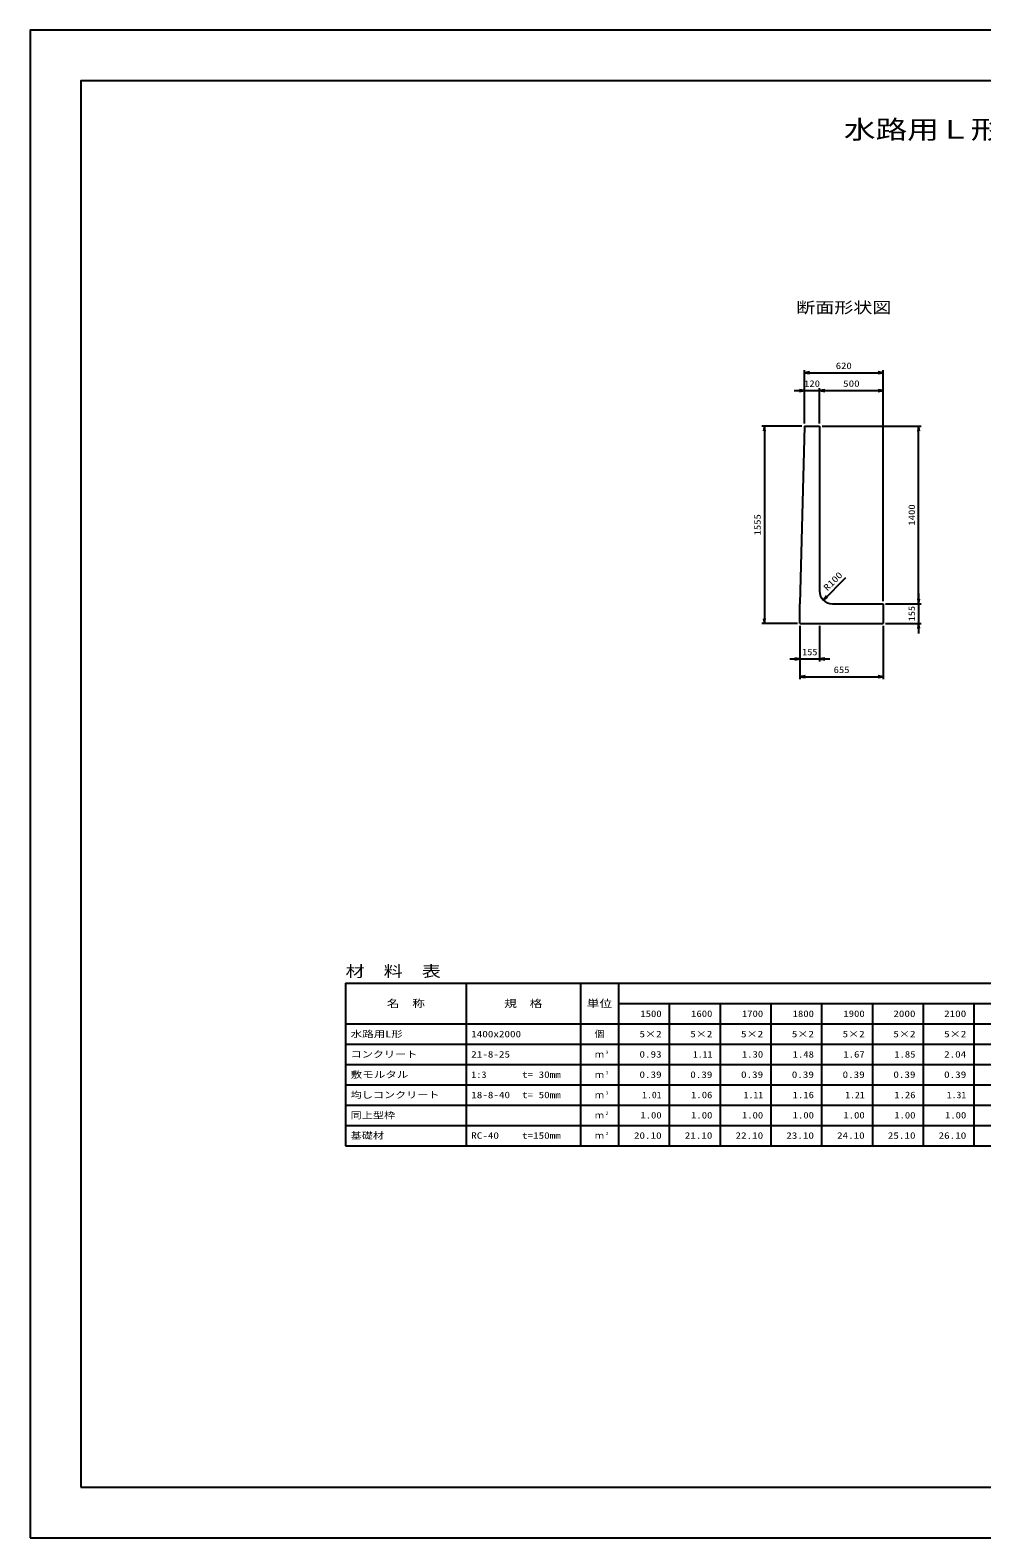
# Model space of a CAD drawing. Units: millimetres at full size. Extents: x 0 to 16820, y 0 to 11880.
# Drawn here: x 0 to 7498, y 0 to 11880 of the extents above; entities that cross this region are included whole.
import ezdxf
from ezdxf.enums import TextEntityAlignment as Align

# ---------------------------------------------------------------- set-up
doc = ezdxf.new("R2010")
doc.units = ezdxf.units.MM
for name, color, linetype, lineweight in [('0_2', 7, 'Continuous', 25), ('D-MTR-FRAM', 7, 'Continuous', 25), ('D-MTR-LINE', 7, 'Continuous', 25), ('D-STR-DIM', 7, 'Continuous', 25), ('D-STR-STRn', 1, 'Continuous', 25), ('D-TTL', 2, 'Continuous', 25), ('D-TTL-TXT', 7, 'Continuous', 25)]:
    doc.layers.add(name, color=color, linetype=linetype, lineweight=lineweight)
doc.layers.add('D-MTR', color=7, linetype='Continuous')
doc.layers.add('D-MTR-TXT', color=7, linetype='Continuous')
doc.styles.add('ＭＳ ゴシック', font='')
doc.styles.get('ＭＳ ゴシック').set_extended_font_data('MS Gothic')

# ---------------------------------------------------------------- blocks, each defined once
blk = doc.blocks.new('open_arrow')
at = {"color": 0, "linetype": 'Continuous', "lineweight": -2}
blk.add_lwpolyline([(7.5, 1.25), (0, 0), (7.5, -1.25)], dxfattribs=at)

msp = doc.modelspace()

# ---------------------------------------------------------------- linework, layer by layer
at = {"layer": '0_2'}
for p, q in [((6100, 8780), (6100, 9200)), ((6100, 9180), (6720, 9180)), ((6720, 7380), (6720, 9200)), ((6020, 9040), (6300, 9040)), ((6100, 8780), (6100, 9060)), ((6220, 8780), (6220, 9060)), ((6220, 8780), (6220, 9060)), ((6220, 9040), (6720, 9040)), ((6720, 7380), (6720, 9060)), ((6080, 8760), (5765, 8760)), ((5785, 8760), (5785, 7205)), ((6240, 8760), (7020, 8760)), ((7000, 7360), (7000, 8760)), ((7000, 7440), (7000, 7125)), ((6740, 7360), (7020, 7360)), ((6740, 7360), (7020, 7360)), ((6045, 7205), (5765, 7205)), ((6065, 7185), (6065, 6905)), ((6065, 7185), (6065, 6765)), ((6220, 7185), (6220, 6905)), ((6720, 7185), (6720, 6765)), ((6740, 7205), (7020, 7205)), ((5985, 6925), (6300, 6925)), ((6065, 6785), (6720, 6785))]:
    msp.add_line(p, q, dxfattribs=at)
at = {"layer": 'D-MTR-FRAM'}
for p, q in [((2485, 4370), (14335, 4370)), ((2485, 4370), (2485, 3090)), ((4635, 4210), (14335, 4210)), ((2485, 3090), (14335, 3090))]:
    msp.add_line(p, q, dxfattribs=at)
at = {"layer": 'D-MTR-LINE'}
for p, q in [((3435, 4370), (3435, 3090)), ((4335, 4370), (4335, 3090)), ((4635, 4370), (4635, 3090)), ((5035, 4210), (5035, 3090)), ((5435, 4210), (5435, 3090)), ((5835, 4210), (5835, 3090)), ((6235, 4210), (6235, 3090)), ((6635, 4210), (6635, 3090)), ((7035, 4210), (7035, 3090)), ((7435, 4210), (7435, 3090)), ((2485, 4050), (14335, 4050)), ((2485, 3890), (14335, 3890)), ((2485, 3730), (14335, 3730)), ((2485, 3570), (14335, 3570)), ((2485, 3410), (14335, 3410)), ((2485, 3250), (14335, 3250))]:
    msp.add_line(p, q, dxfattribs=at)
at = {"layer": 'D-STR-DIM'}
msp.add_line((6249.289, 7389.289), (6426.066, 7566.066), dxfattribs=at)
at = {"layer": 'D-STR-STRn'}
for p, q in [((6100, 8760), (6065, 7360)), ((6100, 8760), (6220, 8760)), ((6220, 8760), (6220, 7460)), ((6065, 7205), (6065, 7360)), ((6320, 7360), (6720, 7360)), ((6720, 7360), (6720, 7205)), ((6065, 7205), (6720, 7205))]:
    msp.add_line(p, q, dxfattribs=at)
msp.add_arc((6320, 7460), 100, 180, 270, dxfattribs=at)
at = {"layer": 'D-TTL'}
for points in [[(0, 0), (16820, 0), (16820, 11880), (0, 11880)], [(400, 400), (16420, 400), (16420, 11480), (400, 11480)]]:
    msp.add_lwpolyline(points, close=True, dxfattribs=at)

# ---------------------------------------------------------------- block references
at = {"layer": '0_2', "xscale": 5.33, "yscale": 5.33}
for p in [(6100, 9180), (6220, 9040), (6220, 9040), (6220, 6925), (6065, 6785)]:
    msp.add_blockref('open_arrow', p, dxfattribs=at)
for p, rotation in [((6720, 9180), 180), ((6100, 9040), 180), ((6720, 9040), 180), ((5785, 8760), 270), ((7000, 8760), 270), ((7000, 7360), 90), ((7000, 7360), 90), ((5785, 7205), 90), ((7000, 7205), 270), ((6065, 6925), 180), ((6720, 6785), 180)]:
    msp.add_blockref('open_arrow', p, dxfattribs=dict(at, rotation=rotation))
at = {"layer": 'D-STR-DIM', "xscale": 5.33, "yscale": 5.33, "rotation": 45}
msp.add_blockref('open_arrow', (6249.289, 7389.289), dxfattribs=at)

# ---------------------------------------------------------------- texts
at = {"layer": '0_2', "style": 'ＭＳ ゴシック'}
for s, width, p in [('620', 1.2, (6410, 9235)), ('120', 1.2, (6160, 9095)), ('500', 1.25, (6470, 9095)), ('155', 1.15, (6142.5, 6980)), ('655', 1.2, (6392.5, 6840))]:
    msp.add_text(s, height=51.32, dxfattribs=dict(at, width=width)).set_placement(p, align=Align.MIDDLE_CENTER)
for s, width, p in [('1400', 1.2, (6945, 8060)), ('1555', 1.2, (5730, 7982.5)), ('155', 1.15, (6945, 7282.5))]:
    msp.add_text(s, height=51.32, rotation=90, dxfattribs=dict(at, width=width)).set_placement(p, align=Align.MIDDLE_CENTER)
at = {"layer": 'D-MTR', "style": 'ＭＳ ゴシック', "width": 1.25}
msp.add_text('材\u3000料\u3000表', height=87.98, dxfattribs=at).set_placement((2485, 4394), align=Align.BOTTOM_LEFT)
at = {"layer": 'D-MTR-TXT', "style": 'ＭＳ ゴシック'}
for s, height, width, p in [('名\u3000称', 58.65, 1.25, (2960, 4210)), ('規\u3000格', 58.65, 1.25, (3885, 4210)), ('単位', 58.65, 1.25, (4485, 4210)), ('個', 51.32, 1.1, (4485, 3970))]:
    msp.add_text(s, height=height, dxfattribs=dict(at, width=width)).set_placement(p, align=Align.MIDDLE_CENTER)
for s, width, p in [('1500', 1.2, (4975, 4130)), ('1600', 1.2, (5375, 4130)), ('1700', 1.2, (5775, 4130)), ('1800', 1.2, (6175, 4130)), ('1900', 1.2, (6575, 4130)), ('2000', 1.25, (6975, 4130)), ('2100', 1.25, (7375, 4130)), ('5×2', 1.25, (4975, 3970)), ('5×2', 1.25, (5375, 3970)), ('5×2', 1.25, (5775, 3970)), ('5×2', 1.25, (6175, 3970)), ('5×2', 1.25, (6575, 3970)), ('5×2', 1.25, (6975, 3970)), ('5×2', 1.25, (7375, 3970)), ('0.93', 1.25, (4975, 3810)), ('1.11', 1.1, (5375, 3810)), ('1.30', 1.2, (5775, 3810)), ('1.48', 1.2, (6175, 3810)), ('1.67', 1.2, (6575, 3810)), ('1.85', 1.2, (6975, 3810)), ('2.04', 1.25, (7375, 3810)), ('0.39', 1.25, (4975, 3650)), ('0.39', 1.25, (5375, 3650)), ('0.39', 1.25, (5775, 3650)), ('0.39', 1.25, (6175, 3650)), ('0.39', 1.25, (6575, 3650)), ('0.39', 1.25, (6975, 3650)), ('0.39', 1.25, (7375, 3650)), ('1.01', 1.1, (4975, 3490)), ('1.06', 1.2, (5375, 3490)), ('1.11', 1.1, (5775, 3490)), ('1.16', 1.2, (6175, 3490)), ('1.21', 1.1, (6575, 3490)), ('1.26', 1.2, (6975, 3490)), ('1.31', 1.1, (7375, 3490)), ('1.00', 1.2, (4975, 3330)), ('1.00', 1.2, (5375, 3330)), ('1.00', 1.2, (5775, 3330)), ('1.00', 1.2, (6175, 3330)), ('1.00', 1.2, (6575, 3330)), ('1.00', 1.2, (6975, 3330)), ('1.00', 1.2, (7375, 3330)), ('20.10', 1.25, (4975, 3170)), ('21.10', 1.25, (5375, 3170)), ('22.10', 1.25, (5775, 3170)), ('23.10', 1.25, (6175, 3170)), ('24.10', 1.25, (6575, 3170)), ('25.10', 1.25, (6975, 3170)), ('26.10', 1.25, (7375, 3170))]:
    msp.add_text(s, height=51.32, dxfattribs=dict(at, width=width)).set_placement(p, align=Align.MIDDLE_RIGHT)
for s, width, p in [('水路用L形', 1.3, (2525, 3970)), ('1400x2000', 1.25, (3475, 3970)), ('コンクリート', 1.25, (2525, 3810)), ('21-8-25', 1.25, (3475, 3810)), ('敷モルタル', 1.3, (2525, 3650)), ('1:3', 1.15, (3475, 3650)), ('t= 30mm', 1.25, (3875, 3650)), ('均しコンクリート', 1.25, (2525, 3490)), ('18-8-40', 1.25, (3475, 3490)), ('t= 50mm', 1.25, (3875, 3490)), ('同上型枠', 1.25, (2525, 3330)), ('基礎材', 1.25, (2525, 3170)), ('RC-40', 1.25, (3475, 3170)), ('t=150mm', 1.25, (3875, 3170))]:
    msp.add_text(s, height=51.32, dxfattribs=dict(at, width=width)).set_placement(p, align=Align.MIDDLE_LEFT)
for p in [(4485, 3810), (4485, 3650), (4485, 3490), (4485, 3330), (4485, 3170)]:
    msp.add_text('ｍ', height=51.32, dxfattribs=at).set_placement(p, align=Align.MIDDLE_CENTER)
at = {"layer": 'D-MTR-TXT', "style": 'ＭＳ ゴシック', "width": 1.15}
for s, p in [('3', (4535, 3805.333)), ('3', (4535, 3645.333)), ('3', (4535, 3485.333)), ('2', (4535, 3325.333)), ('2', (4535, 3165.333))]:
    msp.add_text(s, height=25.66, dxfattribs=at).set_placement(p, align=Align.BOTTOM_LEFT)
at = {"layer": 'D-STR-DIM', "style": 'ＭＳ ゴシック', "width": 1.25}
msp.add_text('R100', height=51.32, rotation=45, dxfattribs=at).set_placement((6415.508, 7570.593), align=Align.BOTTOM_RIGHT)
at = {"layer": 'D-TTL-TXT', "style": 'ＭＳ ゴシック', "width": 1.25}
for s, height, p in [('水路用Ｌ形（農業土木事業協会型）', 146.6, (8410, 10980)), ('断面形状図', 87.98, (6410, 9624))]:
    msp.add_text(s, height=height, dxfattribs=at).set_placement(p, align=Align.BOTTOM_CENTER)

doc.saveas('drawing.dxf')
